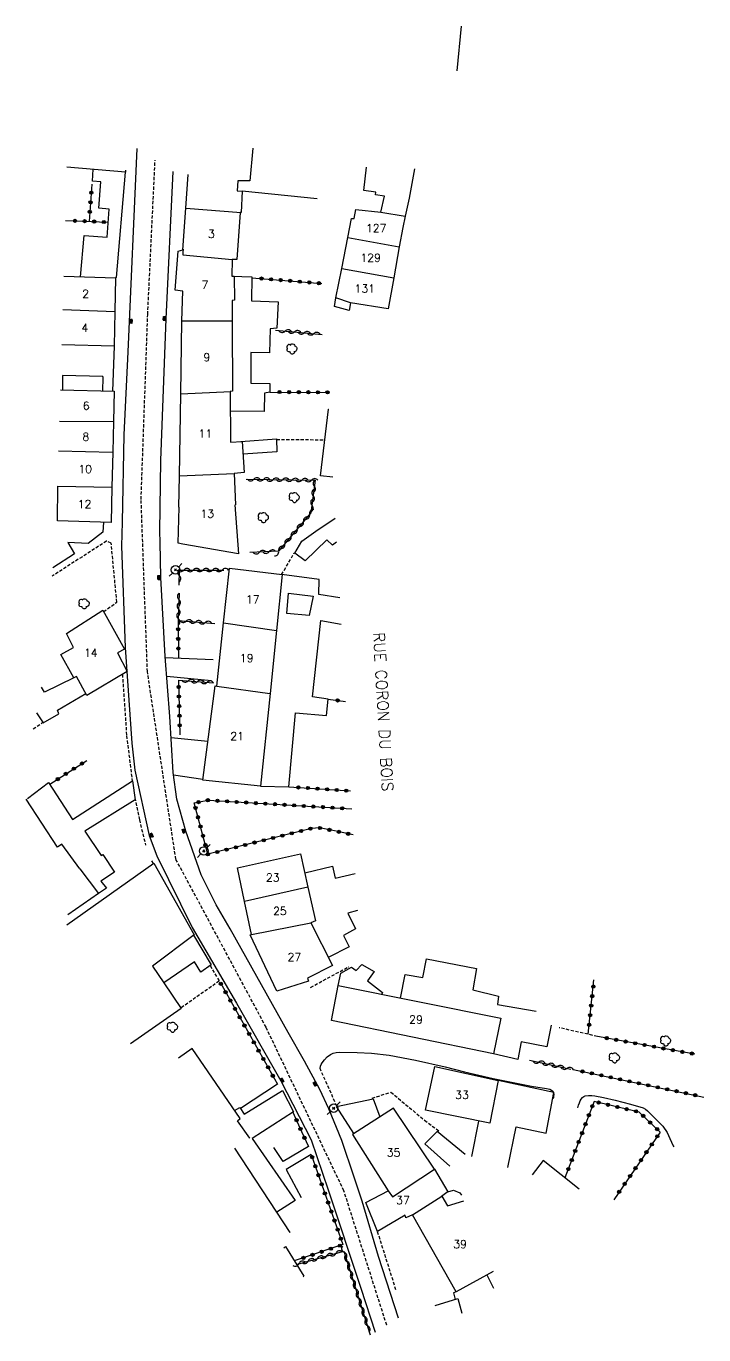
# Model space of a CAD drawing. Header units: millimetres. Extents: x 112069 to 113000, y 130019 to 131000.
# Drawn here: x 112415.7 to 112521.6, y 130204.8 to 130409.2 of the extents above; entities that cross this region are included whole.
import ezdxf
from ezdxf.enums import TextEntityAlignment as Align

# ---------------------------------------------------------------- set-up
doc = ezdxf.new("R2010")
doc.units = ezdxf.units.MM
doc.linetypes.add('DASHED', pattern=[0.75, 0.5, -0.25])
doc.layers.get('0').update_dxf_attribs({"linetype": 'CONTINUOUS'})
for name, color, linetype in [('W0001', 6, 'DASHED'), ('W0008', 7, 'CONTINUOUS'), ('W0014', 7, 'CONTINUOUS'), ('W0017', 7, 'CONTINUOUS'), ('W0101', 7, 'CONTINUOUS'), ('W0104', 1, 'CONTINUOUS'), ('W0112', 1, 'DASHED'), ('W0300', 7, 'CONTINUOUS'), ('W0310', 3, 'CONTINUOUS'), ('W0323', 7, 'CONTINUOUS'), ('W0401', 7, 'CONTINUOUS'), ('W0473', 7, 'CONTINUOUS'), ('W0989', 7, 'CONTINUOUS'), ('W0991', 7, 'CONTINUOUS'), ('W1102', 7, 'CONTINUOUS')]:
    doc.layers.add(name, color=color, linetype=linetype)
doc.styles.get("Standard").update_dxf_attribs({"font": 'romans.shx', "width": 0.85})

# ---------------------------------------------------------------- blocks, each defined once
blk = doc.blocks.new('T473')
for p, q in [((-0.166667, 0.166667), (0.166667, -0.166667)), ((-0.166667, -0.166667), (0.166667, 0.166667)), ((0.500001, 0.500001), (1.000002, 1.000002)), ((-1.000002, -1.000002), (-0.500001, -0.500001))]:
    blk.add_line(p, q)
blk.add_ellipse((0, 0), major_axis=(0.471405, 0.471405), ratio=1, start_param=5.4977871438, end_param=11.780972451)
blk = doc.blocks.new('T300')
for p, q in [((-0.8, 0.51), (-0.86, 0.34)), ((-0.86, 0.34), (-0.86, 0.17)), ((-0.86, 0.17), (-0.74, 0.06)), ((-0.69, 0.63), (-0.8, 0.51)), ((-0.8, -0.06), (-0.74, 0.06)), ((-0.74, 0.06), (-0.69, 0.11)), ((-0.57, 0.69), (-0.69, 0.63)), ((-0.46, 0.69), (-0.57, 0.69)), ((-0.29, 0.63), (-0.46, 0.69)), ((-0.29, 0.63), (-0.17, 0.74)), ((-0.23, 0.57), (-0.29, 0.63)), ((-0.17, 0.74), (-0.06, 0.8)), ((-0.06, 0.8), (0.06, 0.8)), ((0.06, 0.8), (0.23, 0.74)), ((0.23, 0.74), (0.34, 0.63)), ((0.34, 0.63), (0.4, 0.51)), ((0.46, 0.46), (0.34, 0.46)), ((0.4, 0.51), (0.4, 0.46)), ((0.57, 0.4), (0.46, 0.46)), ((0.57, 0.4), (0.69, 0.29)), ((0.69, 0.29), (0.74, 0.17)), ((0.74, 0.06), (0.69, -0.17)), ((0.74, 0.17), (0.74, 0.06)), ((-0.8, -0.17), (-0.8, -0.06)), ((-0.8, -0.23), (-0.8, -0.17)), ((-0.74, -0.34), (-0.8, -0.23)), ((-0.69, -0.4), (-0.74, -0.34)), ((-0.51, -0.46), (-0.69, -0.4)), ((-0.4, -0.46), (-0.51, -0.46)), ((-0.4, -0.46), (-0.34, -0.46)), ((-0.34, -0.46), (-0.34, -0.4)), ((-0.34, -0.51), (-0.34, -0.46)), ((-0.29, -0.63), (-0.34, -0.51)), ((-0.17, -0.74), (-0.29, -0.63)), ((-0.06, -0.8), (-0.17, -0.74)), ((0.06, -0.8), (-0.06, -0.8)), ((0.17, -0.74), (0.06, -0.8)), ((0.23, -0.69), (0.17, -0.74)), ((0.29, -0.46), (0.23, -0.46)), ((0.29, -0.63), (0.23, -0.69)), ((0.46, -0.4), (0.29, -0.46)), ((0.34, -0.51), (0.29, -0.63)), ((0.34, -0.51), (0.34, -0.46)), ((0.57, -0.34), (0.46, -0.4)), ((0.63, -0.29), (0.57, -0.34)), ((0.69, -0.17), (0.63, -0.29))]:
    blk.add_line(p, q)
blk = doc.blocks.new('T401')
for p, q in [((-0.3, 0.3), (0, 0.3)), ((-0.3, -0.25), (-0.3, 0.3)), ((-0.3, 0.15), (0, 0.15)), ((-0.3, 0), (0, 0)), ((0, 0.3), (0, -0.25)), ((-0.3, -0.15), (0, -0.15)), ((-0.3, -0.25), (-0.3, -0.3)), ((-0.3, -0.3), (0, -0.3)), ((0, -0.3), (0, -0.25))]:
    blk.add_line(p, q)
blk = doc.blocks.new('t323o')
at = {"color": 0, "linetype": 'Continuous'}
for radius in [0.25, 0.15]:
    blk.add_circle((0, 0), radius, dxfattribs=at)
blk = doc.blocks.new('t310o')
at = {"color": 0, "linetype": 'Continuous'}
for centre, start, end in [((-0.5, 0.38), 216.8699, 323.1304), ((0.5, -0.37), 36.8699, 143.1303)]:
    blk.add_arc(centre, 0.625, start, end, dxfattribs=at)

msp = doc.modelspace()

# ---------------------------------------------------------------- linework, layer by layer
at = {"layer": 'W0001'}
msp.add_lwpolyline([(112472.07, 130206.33), (112472.07, 130206.33), (112465.37, 130227.32), (112453.22, 130252.87), (112439.12, 130279.12), (112434.68, 130308.42), (112433.7, 130335.32), (112434.73, 130364.2), (112435.88, 130388.32)], dxfattribs=at)
at = {"layer": 'W0008'}
for points in [[(112430.72, 130331.78), (112430.63, 130328), (112431.22, 130312.18), (112432.23, 130297.22), (112432.72, 130293), (112434.93, 130282.8), (112436.13, 130279.62), (112441.68, 130268.47), (112448.6, 130256.62), (112455.52, 130244.52), (112460.27, 130235.27), (112462.93, 130227.47)], [(112462.93, 130227.47), (112468.03, 130212.13), (112470.25, 130205.23)]]:
    msp.add_lwpolyline(points, dxfattribs=at)
at = {"layer": 'W0014'}
for points in [[(112433.05, 130390.14), (112431.62, 130358.38)], [(112436.8, 130341.4), (112437.63, 130363.52), (112438.71, 130386.51)], [(112431.62, 130358.38), (112431.02, 130345.38), (112430.72, 130331.78)], [(112436.67, 130328.62), (112436.63, 130330.28), (112436.8, 130341.4)], [(112447.6, 130268.22), (112445.4, 130271.98), (112443.1, 130276.67), (112440.67, 130283.47), (112439.3, 130288.5), (112438.7, 130292.68), (112438.17, 130301.43), (112437.47, 130310.8), (112436.8, 130323.13), (112436.67, 130328.62)], [(112459.23, 130247.58), (112456.68, 130252.07), (112447.6, 130268.22)], [(112473.9, 130207.43), (112470.78, 130217.08), (112468.23, 130225.72), (112467, 130229.43), (112465.03, 130235.17), (112463.03, 130240.1), (112461.62, 130243.12), (112459.23, 130247.58)]]:
    msp.add_lwpolyline(points, dxfattribs=at)
at = {"layer": 'W0017'}
for points in [[(112437.48, 130310.62), (112444.93, 130310.32)], [(112437.7, 130307.7), (112444.7, 130307.02)], [(112438.37, 130298.1), (112444.13, 130297.57)], [(112443.35, 130291.57), (112438.77, 130292.25)], [(112461.65, 130246.42), (112461.73, 130246.77), (112461.83, 130247.03), (112461.98, 130247.3), (112462.33, 130247.8), (112462.77, 130248.23), (112463.27, 130248.6), (112463.7, 130248.8), (112464.17, 130248.92), (112464.63, 130248.98), (112467.43, 130248.9), (112469.68, 130248.83), (112472.47, 130248.52), (112476.57, 130247.73), (112481.17, 130246.67), (112484.2, 130245.93), (112488.7, 130244.87), (112494.67, 130243.67), (112497.02, 130243.32), (112497.28, 130243.27), (112497.53, 130243.18), (112497.78, 130243.03), (112498, 130242.88), (112498.07, 130242.82), (112498.1, 130242.73), (112498.12, 130242.63), (112498.13, 130242.57), (112498.17, 130242.48), (112498.17, 130242.3), (112498.13, 130242.1), (112498.1, 130241.92), (112498, 130241.75)], [(112455, 130243.98), (112449.23, 130240.17)], [(112501.92, 130240.27), (112502.02, 130240.68), (112502.17, 130241.08), (112502.28, 130241.37), (112502.43, 130241.62), (112502.63, 130241.88), (112502.72, 130241.97), (112502.83, 130242.03), (112502.97, 130242.12), (112503.08, 130242.17), (112503.58, 130242.22), (112504.08, 130242.22), (112504.58, 130242.17), (112505.93, 130241.9), (112507.77, 130241.5), (112510.13, 130240.87), (112512.1, 130240.3), (112512.48, 130240.08), (112512.82, 130239.83), (112514.1, 130238.52), (112515.18, 130237.42), (112515.87, 130236.43), (112516.3, 130235.47), (112516.83, 130234.32), (112516.92, 130234.18)], [(112459.83, 130234.25), (112455.88, 130231.88), (112454.43, 130234.08)], [(112460.27, 130233), (112456.38, 130230.67), (112458.72, 130226.3)]]:
    msp.add_lwpolyline(points, dxfattribs=at)
at = {"layer": 'W0101'}
for points in [[(112451.17, 130390.15), (112450.67, 130385.07), (112448.83, 130385.07), (112448.72, 130383.53), (112449.5, 130383.48), (112449.33, 130380.12), (112449.17, 130380.12)], [(112431.24, 130386.44), (112422.12, 130387.2)], [(112431.26, 130386.75), (112431.24, 130386.44)], [(112440.68, 130380.78), (112441.06, 130386.06)], [(112440.23, 130374.27), (112440.68, 130380.78)], [(112449.17, 130380.12), (112448.67, 130372.77), (112447.93, 130372.78)], [(112465.99, 130376.2), (112466.58, 130379.2), (112466.97, 130379.18), (112467.23, 130380.6)], [(112467.23, 130380.6), (112471.17, 130380.2)], [(112471.17, 130380.2), (112474.96, 130379.56)], [(112474.96, 130379.56), (112474.58, 130377.8), (112474.03, 130374.75)], [(112465.03, 130371.39), (112465.99, 130376.2)], [(112440.08, 130363.22), (112440.2, 130367.82), (112439.03, 130367.97), (112439.5, 130374.1), (112440.23, 130374.27)], [(112474.03, 130374.75), (112473.17, 130369.92)], [(112447.93, 130372.78), (112447.88, 130370.18), (112448.22, 130370.17), (112448.27, 130366.43), (112447.9, 130366.4), (112447.91, 130363.23)], [(112464.12, 130366.8), (112465.03, 130371.39)], [(112421.62, 130370.17), (112429.7, 130369.92)], [(112429.7, 130369.92), (112429.6, 130364.64)], [(112473.17, 130369.92), (112472.3, 130365.1), (112466.4, 130366.02)], [(112466.4, 130366.02), (112464.12, 130366.8)], [(112429.6, 130364.64), (112429.5, 130359.23)], [(112439.89, 130351.82), (112440.08, 130363.22)], [(112447.91, 130363.23), (112447.92, 130362.68), (112447.98, 130352.22), (112447.6, 130352.17)], [(112429.5, 130359.23), (112421.3, 130359.44)], [(112421.09, 130352.43), (112429.47, 130352.23)], [(112429.47, 130352.23), (112429.36, 130347.47)], [(112439.68, 130339.02), (112439.89, 130351.82)], [(112447.6, 130352.17), (112447.68, 130344.28), (112449.5, 130344.38), (112449.78, 130339.52), (112448.23, 130339.37)], [(112461.7, 130338.98), (112462.98, 130349.42), (112463.04, 130349.41)], [(112429.36, 130347.47), (112429.26, 130342.7)], [(112429.26, 130342.7), (112429.14, 130337.22)], [(112439.6, 130334.12), (112439.68, 130339.02)], [(112448.23, 130339.37), (112448.42, 130334.48)], [(112463.65, 130338.77), (112461.7, 130338.98)], [(112429.02, 130331.73), (112420.62, 130331.98), (112420.69, 130337.4)], [(112429.14, 130337.22), (112429.02, 130331.73)], [(112448.33, 130334.48), (112448.93, 130326.8), (112440.22, 130328.33), (112439.48, 130328.47), (112439.62, 130334.12)], [(112446.57, 130316.05), (112447.48, 130324.58), (112455.72, 130323.57), (112454.83, 130314.82)], [(112431.53, 130308.43), (112425.22, 130304.7), (112423.63, 130307.67), (112423.18, 130307.47), (112421.18, 130311.1), (112423.12, 130312.2), (112422.03, 130314.38), (112427.7, 130318.03)], [(112427.7, 130318.03), (112431.1, 130311.92), (112430.03, 130311.37), (112431.53, 130308.43)], [(112445.52, 130306.13), (112446.57, 130316.05)], [(112454.83, 130314.82), (112453.84, 130305.02)], [(112443.33, 130291.48), (112445.27, 130306.17), (112445.52, 130306.13)], [(112453.84, 130305.02), (112452.37, 130290.52), (112443.33, 130291.48)], [(112420.63, 130280.98), (112415.74, 130288.47), (112415.74, 130288.47)], [(112424.12, 130277.63), (112421.33, 130281.47), (112420.63, 130280.98)], [(112448.78, 130277.77), (112458.6, 130279.97), (112459.76, 130274.73)], [(112422.1, 130268.86), (112435.7, 130278.5)], [(112424.12, 130277.63), (112427.06, 130273.75)], [(112435.7, 130278.5), (112441.98, 130267.32)], [(112449.86, 130272.52), (112448.78, 130277.77)], [(112427.06, 130273.75), (112422.24, 130270.42)], [(112459.76, 130274.73), (112460.93, 130269.48), (112460.23, 130269.18)], [(112450.92, 130267.33), (112449.86, 130272.52)], [(112460.23, 130269.18), (112463.57, 130262.53), (112459.68, 130260.53), (112459.82, 130260.07), (112454.92, 130258.48)], [(112441.98, 130267.32), (112435.47, 130262.39)], [(112454.92, 130258.48), (112450.72, 130267.28), (112450.92, 130267.33)], [(112435.49, 130262.4), (112437.23, 130259.83)], [(112437.23, 130259.83), (112439.97, 130255.78)], [(112463.42, 130253.93), (112464.5, 130259.4), (112489.87, 130254.27), (112488.77, 130248.73)], [(112439.97, 130255.78), (112432.06, 130250.27)], [(112488.77, 130248.73), (112463.42, 130253.93)], [(112450.69, 130235.54), (112450.69, 130235.54), (112448.78, 130238.27), (112449.17, 130238.6), (112441.65, 130249.56), (112439.52, 130248.06)], [(112479.52, 130230.72), (112473.1, 130240.23), (112466.72, 130236.13)], [(112466.72, 130236.13), (112472.28, 130227.3)], [(112457, 130220.83), (112457, 130220.83), (112448.34, 130233.96)], [(112479.52, 130230.72), (112481.63, 130227.18)], [(112476.1, 130223.57), (112475.07, 130223.12), (112474.92, 130223.52), (112470.62, 130220.98), (112468.82, 130225.48), (112472.28, 130227.3)], [(112472.28, 130227.3), (112472.97, 130226.37)], [(112481.63, 130227.18), (112480.68, 130226.47)], [(112480.68, 130226.47), (112481.57, 130224.98), (112484.13, 130225.75)], [(112488.67, 130214.71), (112482.9, 130211.52), (112476.1, 130223.57)], [(112479.61, 130209.4), (112483.16, 130210.48), (112483.82, 130208.21)]]:
    msp.add_lwpolyline(points, dxfattribs=at)
msp.add_lwpolyline([(112478.1, 130239.92), (112479.58, 130246.72), (112489.47, 130244.57), (112488.18, 130237.87)], close=True, dxfattribs=at)
at = {"layer": 'W0104'}
for points in [[(112424.22, 130370.08), (112424.8, 130376.52), (112428.37, 130376.28), (112428.72, 130380.67), (112427.1, 130380.78), (112427.42, 130384.9), (112426.12, 130385), (112426.2, 130386.87)], [(112431.22, 130386.44), (112429.8, 130369.97), (112429.7, 130369.92)], [(112471.17, 130380.2), (112471.72, 130382.67), (112470.33, 130382.9), (112470.38, 130383.32), (112468.5, 130383.58), (112468.92, 130387.22)], [(112476.38, 130386.95), (112475.57, 130382.38), (112474.96, 130379.56)], [(112461.18, 130382.24), (112449.5, 130383.48)], [(112447.88, 130370.2), (112451, 130370.1), (112450.92, 130366.32), (112455.13, 130366.17), (112454.92, 130362.07), (112453.88, 130361.98), (112453.77, 130358.22), (112450.83, 130358.27), (112450.82, 130353.47), (112453.83, 130353.43), (112453.82, 130352.07), (112452.98, 130351.92), (112452.9, 130349.03), (112447.63, 130349.08)], [(112466.4, 130366.02), (112466.2, 130364.83), (112463.9, 130365.42), (112464.12, 130366.8)], [(112429.5, 130359.23), (112429.23, 130352.23)], [(112427.72, 130352.27), (112427.78, 130354.33), (112427.73, 130354.53), (112421.42, 130354.68), (112421.4, 130352.42)], [(112449.27, 130344.37), (112454.87, 130344.8), (112454.9, 130342.73), (112449.62, 130342.37)], [(112457.7, 130326.93), (112458.8, 130328.78), (112461, 130330.37), (112464.01, 130332.4)], [(112427.8, 130331.77), (112427.73, 130330.22), (112425.43, 130328.42), (112422.23, 130328.58), (112423.28, 130326.82), (112419.89, 130324.65)], [(112464.22, 130328.65), (112463.62, 130328.17), (112462.7, 130329.02), (112459.32, 130325.72), (112457.7, 130326.93)], [(112464.72, 130319.96), (112461.47, 130320.47), (112461.52, 130322.82), (112455.67, 130323.58)], [(112452.37, 130290.53), (112456.77, 130290.42), (112457.82, 130301.97), (112462.67, 130301.57), (112462.92, 130304.1), (112460.47, 130304.47), (112461.77, 130316.4), (112464.95, 130315.81)], [(112423.18, 130307.47), (112418.6, 130305.2), (112418.12, 130305.99)], [(112417.35, 130301.97), (112418.42, 130300.42), (112420.83, 130301.82), (112420.63, 130302.38), (112425.07, 130305)], [(112415.97, 130288.62), (112415.97, 130288.62), (112419.23, 130291.1), (112423, 130285.3), (112432.33, 130291.37), (112432.77, 130288.38), (112424.93, 130283.47), (112427.47, 130279.7), (112427.7, 130279.83), (112429.52, 130277.07), (112427.43, 130275.68), (112428.28, 130274.57), (112427.06, 130273.75)], [(112459.27, 130277), (112463.62, 130278.03), (112464.02, 130276.17), (112467.16, 130276.89)], [(112467.49, 130271.09), (112465.97, 130270.7), (112467.2, 130268.22), (112465.3, 130267.2), (112466.18, 130265.43), (112462.93, 130263.78)], [(112441.87, 130267.25), (112444.62, 130262.6), (112443.03, 130261.47), (112442.02, 130263.07), (112437.23, 130259.83)], [(112464.5, 130259.4), (112464.92, 130261.32), (112466.58, 130262.23), (112467.28, 130261.72), (112468.17, 130262.68), (112470.08, 130261.58), (112469.08, 130260.13), (112471.38, 130258.3), (112471.32, 130258.02)], [(112474.22, 130257.43), (112474.93, 130261.12), (112477.73, 130260.63), (112478.28, 130263.58), (112486.1, 130262.07), (112485.52, 130258.7), (112489.52, 130257.72), (112489.38, 130256.42), (112495.4, 130255.4)], [(112497.73, 130253.2), (112497.07, 130249.8), (112493.08, 130250.57), (112492.53, 130247.83), (112488.77, 130248.73)], [(112490.97, 130230.95), (112492.3, 130237.33), (112496.98, 130236.33), (112498.18, 130242.7), (112489.47, 130244.57)], [(112448.3, 130239.87), (112449.13, 130240.33), (112449.78, 130239.3), (112455.77, 130243), (112457.48, 130239.68), (112451.02, 130235.5), (112457.77, 130225.8), (112454.92, 130224)], [(112466.93, 130236.27), (112464.22, 130240.5), (112469.97, 130241.7), (112470.98, 130238.87)], [(112486.4, 130238.22), (112485.32, 130232.67)], [(112484.33, 130232.97), (112479.97, 130236.6), (112478, 130234.67), (112481.9, 130231.17)], [(112502.11, 130227.57), (112496.52, 130232.03), (112494.76, 130229.8)], [(112481.63, 130227.18), (112482.5, 130227.42), (112483.48, 130226.98), (112483.77, 130226.63)], [(112456, 130218.44), (112456.23, 130218.61), (112459.12, 130213.97), (112459.03, 130213.91)], [(112487.72, 130214.18), (112488.74, 130212.1)], [(112482.9, 130211.52), (112482.5, 130211.4), (112482.75, 130210.35)]]:
    msp.add_lwpolyline(points, dxfattribs=at)
msp.add_lwpolyline([(112459.93, 130317.2), (112456.47, 130317.48), (112456.73, 130320.68), (112460.58, 130320.22)], close=True, dxfattribs=at)
at = {"layer": 'W0112'}
for points in [[(112454.87, 130344.68), (112462.4, 130344.63)], [(112427.85, 130317.78), (112429.9, 130319.27), (112429.02, 130328.5), (112428.3, 130328.8), (112419.79, 130323.32)], [(112455.65, 130323.58), (112457.63, 130326.95)], [(112430.77, 130307.98), (112431.43, 130298.4), (112432.3, 130291.35)], [(112416.86, 130299.48), (112418.37, 130300.5)], [(112432.72, 130288.7), (112433.42, 130285.28), (112434.4, 130281.3)], [(112435.3, 130278.87), (112435.58, 130278.42)], [(112444.48, 130262.5), (112445.9, 130260.07), (112439.9, 130255.87)], [(112460.17, 130259.1), (112466.12, 130262.32)], [(112504.97, 130251.43), (112499, 130252.8)], [(112464.28, 130240.52), (112461.65, 130246.42)], [(112469.78, 130241.77), (112472.72, 130242.73), (112477.98, 130238.33), (112480.2, 130236.67)], [(112473.5, 130211.87), (112470.63, 130220.98)]]:
    msp.add_lwpolyline(points, dxfattribs=at)
at = {"layer": 'W0310'}
for points in [[(112454.68, 130361.73), (112461.98, 130361.08)], [(112450.12, 130338.47), (112460.87, 130338.3), (112460.23, 130333.23), (112455.17, 130327.23), (112450.7, 130327.02)], [(112439.62, 130321.92), (112439.7, 130324.27), (112446.6, 130324.28)], [(112439.63, 130320.67), (112439.5, 130316.4), (112445.22, 130315.93)], [(112439.53, 130307.1), (112444.98, 130306.67)], [(112494.38, 130247.73), (112500.8, 130246.32)], [(112457.97, 130215.83), (112465.37, 130217.9), (112469.5, 130204.83)]]:
    msp.add_lwpolyline(points, dxfattribs=at)
at = {"layer": 'W0323'}
for points in [[(112426.02, 130384.53), (112425.57, 130378.73)], [(112421.88, 130378.89), (112428.55, 130378.62)], [(112451, 130369.93), (112461.93, 130369.04)], [(112453.82, 130352.08), (112462.89, 130352.03)], [(112439.48, 130316.37), (112439.52, 130310.53)], [(112439.53, 130307.1), (112439.77, 130298.53)], [(112462.92, 130304.1), (112465.64, 130303.75)], [(112419.42, 130290.82), (112425.2, 130294.53)], [(112456.77, 130290.43), (112466.43, 130289.77)], [(112466.82, 130282.94), (112463.9, 130283.53), (112461.58, 130284), (112460.32, 130283.93), (112444.13, 130279.88), (112441.98, 130287.9), (112444.17, 130288.33), (112466.59, 130286.98)], [(112446.08, 130259.78), (112455, 130243.98)], [(112503.53, 130251.77), (112504.44, 130260.26)], [(112520.22, 130248.67), (112504.97, 130251.43)], [(112501.18, 130246.28), (112521.6, 130241.97)], [(112511.5, 130239.62), (112504.47, 130241.27), (112499.9, 130229.33)], [(112457.42, 130239.63), (112458.77, 130236.58), (112459.83, 130234.25)], [(112511.5, 130239.62), (112514.8, 130236.5), (112507.52, 130225.93)], [(112460.27, 130233), (112465.23, 130218.92), (112457.63, 130216.37)]]:
    msp.add_lwpolyline(points, dxfattribs=at)
at = {"layer": 'W1102', "flags": 128}
msp.add_lwpolyline([(112483.68, 130409.23), (112483.03, 130402.28)], dxfattribs=at)
at = {"layer": 'W1102'}
for points in [[(112440.68, 130380.8), (112449.33, 130380.12)], [(112465.99, 130376.2), (112474.03, 130374.75)], [(112440.25, 130374.4), (112440.23, 130373.88), (112440.2, 130373.52), (112447.93, 130372.78)], [(112465.03, 130371.39), (112473.17, 130369.92)], [(112421.47, 130364.96), (112429.6, 130364.64)], [(112440.08, 130363.22), (112447.92, 130363.23)], [(112439.9, 130351.82), (112447.72, 130352.18)], [(112420.95, 130347.52), (112429.36, 130347.47)], [(112420.81, 130342.88), (112429.23, 130342.68), (112429.23, 130342.7)], [(112439.68, 130339.02), (112448.23, 130339.37)], [(112420.69, 130337.4), (112429.14, 130337.22)], [(112446.57, 130316.05), (112454.83, 130314.82)], [(112445.52, 130306.15), (112453.83, 130305.02)], [(112459.76, 130274.73), (112449.86, 130272.52)], [(112450.92, 130267.33), (112460.23, 130269.18)], [(112472.97, 130226.37), (112479.52, 130230.72)], [(112476.1, 130223.57), (112480.68, 130226.47)]]:
    msp.add_lwpolyline(points, dxfattribs=at)

# ---------------------------------------------------------------- block references
at = {"layer": 'W0300'}
for p in [(112457.3, 130358.8), (112457.67, 130335.6), (112452.83, 130332.47), (112424.83, 130319), (112438.63, 130252.87), (112515.67, 130250.73), (112507.68, 130248.08)]:
    msp.add_blockref('T300', p, dxfattribs=at)
at = {"layer": 'W0310'}
for p, rotation in [((112456.18, 130361.6), 354.9117398024997), ((112457.67, 130361.47), 354.9117398024997), ((112459.17, 130361.33), 354.9117398024997), ((112460.66, 130361.2), 354.9117398024997), ((112451.3, 130338.45), 359.1099883192316), ((112452.8, 130338.43), 359.1099883192316), ((112454.3, 130338.4), 359.1099883192316), ((112455.8, 130338.38), 359.1099883192316), ((112457.3, 130338.36), 359.1099883192316), ((112458.8, 130338.33), 359.1099883192316), ((112460.3, 130338.31), 359.1099883192316), ((112460.75, 130337.38), 262.8680252129615), ((112460.57, 130335.89), 262.8680252129615), ((112460.38, 130334.4), 262.8680252129615), ((112459.06, 130331.84), 229.8244824968456), ((112460.02, 130332.98), 229.8244824968456), ((112457.12, 130329.55), 229.8244824968456), ((112458.09, 130330.69), 229.8244824968456), ((112455.18, 130327.25), 229.8244824968456), ((112456.15, 130328.4), 229.8244824968456), ((112452.2, 130327.09), 182.7683582382971), ((112453.7, 130327.16), 182.7683582382971), ((112440.35, 130324.27), 0.132859540357925), ((112439.67, 130323.42), 87.97720265803063), ((112441.85, 130324.27), 0.132859540357925), ((112443.35, 130324.28), 0.132859540357925), ((112444.85, 130324.28), 0.132859540357925), ((112446.35, 130324.28), 0.132859540357925), ((112439.6, 130319.66), 268.2147006545904), ((112439.55, 130318.16), 268.2147006545904), ((112439.51, 130316.66), 268.2147006545904), ((112440.73, 130316.3), 355.3300939916312), ((112442.23, 130316.18), 355.3300939916312), ((112443.72, 130316.06), 355.3300939916312), ((112441.03, 130306.98), 355.457418503716), ((112442.52, 130306.86), 355.457418503716), ((112444.02, 130306.74), 355.457418503716), ((112495.85, 130247.41), 347.55630603789), ((112497.31, 130247.09), 347.55630603789), ((112498.78, 130246.76), 347.55630603789), ((112500.24, 130246.44), 347.55630603789), ((112462.68, 130217.15), 15.60634127141149), ((112464.13, 130217.55), 15.60634127141149), ((112465.43, 130217.7), 287.5292585383004), ((112458.35, 130215.94), 15.60634127141149), ((112459.79, 130216.34), 15.60634127141149), ((112461.24, 130216.75), 15.60634127141149), ((112465.88, 130216.27), 287.5292585383004), ((112466.33, 130214.84), 287.5292585383004), ((112466.79, 130213.41), 287.5292585383004), ((112467.24, 130211.98), 287.5292585383004), ((112467.69, 130210.55), 287.5292585383004), ((112468.14, 130209.12), 287.5292585383004), ((112468.59, 130207.69), 287.5292585383004), ((112469.04, 130206.26), 287.5292585383004)]:
    msp.add_blockref('t310o', p, dxfattribs=dict(at, rotation=rotation))
at = {"layer": 'W0323'}
for p, rotation in [((112425.92, 130383.22), 265.5635255142305), ((112425.8, 130381.72), 265.5635255142305), ((112423.38, 130378.83), 357.6436469732666), ((112425.68, 130380.23), 265.5635255142305), ((112424.88, 130378.77), 357.6436469732666), ((112426.37, 130378.71), 357.6436469732666), ((112427.87, 130378.64), 357.6436469732666), ((112452.5, 130369.81), 355.3475787282048), ((112453.99, 130369.69), 355.3475787282048), ((112455.49, 130369.57), 355.3475787282048), ((112456.98, 130369.45), 355.3475787282048), ((112458.48, 130369.32), 355.3475787282048), ((112459.97, 130369.2), 355.3475787282048), ((112461.47, 130369.08), 355.3475787282048), ((112455.32, 130352.08), 359.6952380895892), ((112456.82, 130352.07), 359.6952380895892), ((112458.32, 130352.06), 359.6952380895892), ((112459.82, 130352.05), 359.6952380895892), ((112461.32, 130352.04), 359.6952380895892), ((112462.82, 130352.04), 359.6952380895892), ((112439.49, 130315.03), 270.3339106016109), ((112439.5, 130313.53), 270.3339106016109), ((112439.51, 130312.03), 270.3339106016109), ((112439.56, 130306.03), 271.5645943387627), ((112439.6, 130304.53), 271.5645943387627), ((112464.4, 130303.91), 352.5694002002611), ((112439.64, 130303.03), 271.5645943387627), ((112439.69, 130301.53), 271.5645943387627), ((112439.73, 130300.03), 271.5645943387627), ((112423.2, 130293.25), 32.72370762003859), ((112424.46, 130294.06), 32.72370762003859), ((112420.68, 130291.63), 32.72370762003859), ((112421.94, 130292.44), 32.72370762003859), ((112458.26, 130290.33), 356.0873187431035), ((112459.76, 130290.23), 356.0873187431035), ((112461.26, 130290.13), 356.0873187431035), ((112462.75, 130290.02), 356.0873187431035), ((112464.25, 130289.92), 356.0873187431035), ((112465.75, 130289.82), 356.0873187431035), ((112442.19, 130287.12), 105.0123439946844), ((112442.66, 130288.03), 11.21404426882502), ((112444.13, 130288.33), 11.21404426882502), ((112445.63, 130288.24), 356.5407339437243), ((112447.13, 130288.15), 356.5407339437243), ((112448.62, 130288.06), 356.5407339437243), ((112450.12, 130287.97), 356.5407339437243), ((112451.62, 130287.88), 356.5407339437243), ((112453.11, 130287.79), 356.5407339437243), ((112454.61, 130287.7), 356.5407339437243), ((112456.11, 130287.61), 356.5407339437243), ((112457.61, 130287.52), 356.5407339437243), ((112459.1, 130287.43), 356.5407339437243), ((112460.6, 130287.34), 356.5407339437243), ((112462.1, 130287.25), 356.5407339437243), ((112463.59, 130287.16), 356.5407339437243), ((112465.09, 130287.07), 356.5407339437243), ((112442.58, 130285.67), 105.0123439946844), ((112442.97, 130284.22), 105.0123439946844), ((112443.36, 130282.77), 105.0123439946844), ((112455.78, 130282.8), 194.0495707795407), ((112457.24, 130283.16), 194.0495707795407), ((112458.69, 130283.53), 194.0495707795407), ((112460.15, 130283.89), 194.0495707795407), ((112461.64, 130283.99), 168.6044947359146), ((112463.11, 130283.69), 168.6044947359146), ((112464.58, 130283.39), 168.4385907770445), ((112466.05, 130283.09), 168.4385907770445), ((112443.75, 130281.32), 105.0123439946844), ((112448.51, 130280.98), 194.0495707795407), ((112449.96, 130281.34), 194.0495707795407), ((112451.42, 130281.71), 194.0495707795407), ((112452.87, 130282.07), 194.0495707795407), ((112454.33, 130282.43), 194.0495707795407), ((112444.14, 130279.89), 194.0495707795407), ((112445.6, 130280.25), 194.0495707795407), ((112447.05, 130280.61), 194.0495707795407), ((112446.15, 130259.66), 299.4389526006732), ((112446.89, 130258.35), 299.4389526006732), ((112504.33, 130259.22), 83.88410230689408), ((112447.63, 130257.05), 299.4389526006732), ((112504.01, 130256.24), 83.88410230689408), ((112504.17, 130257.73), 83.88410230689408), ((112448.36, 130255.74), 299.4389526006732), ((112449.1, 130254.43), 299.4389526006732), ((112503.85, 130254.75), 83.88410230689408), ((112449.84, 130253.13), 299.4389526006732), ((112503.69, 130253.26), 83.88410230689408), ((112450.58, 130251.82), 299.4389526006732), ((112451.31, 130250.51), 299.4389526006732), ((112506.44, 130251.17), 169.7196216665519), ((112507.92, 130250.9), 169.7196216665519), ((112509.39, 130250.63), 169.7196216665519), ((112510.87, 130250.36), 169.7196216665519), ((112512.35, 130250.09), 169.7196216665519), ((112452.05, 130249.21), 299.4389526006732), ((112452.79, 130247.9), 299.4389526006732), ((112513.82, 130249.83), 169.7196216665519), ((112515.3, 130249.56), 169.7196216665519), ((112516.77, 130249.29), 169.7196216665519), ((112518.25, 130249.02), 169.7196216665519), ((112519.73, 130248.76), 169.7196216665519), ((112453.53, 130246.6), 299.4389526006732), ((112502.65, 130245.97), 348.0638296327449), ((112454.26, 130245.29), 299.4389526006732), ((112504.12, 130245.66), 348.0638296327449), ((112505.59, 130245.35), 348.0638296327449), ((112507.05, 130245.04), 348.0638296327449), ((112508.52, 130244.73), 348.0638296327449), ((112509.99, 130244.42), 348.0638296327449), ((112511.46, 130244.11), 348.0638296327449), ((112512.92, 130243.8), 348.0638296327449), ((112514.39, 130243.49), 348.0638296327449), ((112515.86, 130243.18), 348.0638296327449), ((112517.33, 130242.87), 348.0638296327449), ((112518.79, 130242.56), 348.0638296327449), ((112520.26, 130242.25), 348.0638296327449), ((112504.19, 130240.54), 249.0587453557525), ((112505.17, 130241.1), 166.7967202243885), ((112506.63, 130240.76), 166.7967202243885), ((112508.09, 130240.42), 166.7967202243885), ((112509.55, 130240.07), 166.7967202243885), ((112457.98, 130238.35), 293.8752808539987), ((112503.12, 130237.74), 249.0587453557525), ((112503.65, 130239.14), 249.0587453557525), ((112511.01, 130239.73), 166.7967202243885), ((112512.13, 130239.02), 316.6335182487434), ((112513.22, 130237.99), 316.6335182487434), ((112458.59, 130236.98), 293.8752808539987), ((112502.58, 130236.34), 249.0587453557525), ((112514.31, 130236.96), 316.6335182487434), ((112514.33, 130235.82), 235.4498308865477), ((112459.21, 130235.61), 294.5567234066359), ((112502.04, 130234.94), 249.0587453557525), ((112513.48, 130234.58), 235.4498308865477), ((112460.42, 130232.58), 289.423859620471), ((112500.97, 130232.13), 249.0587453557525), ((112501.51, 130233.54), 249.0587453557525), ((112511.78, 130232.11), 235.4498308865477), ((112512.63, 130233.35), 235.4498308865477), ((112460.92, 130231.16), 289.423859620471), ((112461.41, 130229.75), 289.423859620471), ((112500.44, 130230.73), 249.0587453557525), ((112510.08, 130229.64), 235.4498308865477), ((112510.93, 130230.87), 235.4498308865477), ((112461.91, 130228.33), 289.423859620471), ((112509.23, 130228.4), 235.4498308865477), ((112462.41, 130226.92), 289.423859620471), ((112462.91, 130225.5), 289.423859620471), ((112508.37, 130227.17), 235.4498308865477), ((112463.41, 130224.09), 289.423859620471), ((112463.91, 130222.67), 289.423859620471), ((112464.41, 130221.26), 289.423859620471), ((112464.91, 130219.84), 289.423859620471), ((112460.48, 130217.32), 198.5479581034622), ((112461.9, 130217.8), 198.5479581034622), ((112463.32, 130218.28), 198.5479581034622), ((112464.74, 130218.75), 198.5479581034622), ((112459.06, 130216.84), 198.5479581034622)]:
    msp.add_blockref('t323o', p, dxfattribs=dict(at, rotation=rotation))
at = {"layer": 'W0401'}
for p, rotation in [((112431.98, 130363.12), 177.3986354833743), ((112437.48, 130363.58), 357.1017503118001), ((112436.62, 130323.12), 3.09570492150391), ((112435.2, 130282.8), 200.6566043998049), ((112440.47, 130283.57), 15.19538503618149), ((112455.6, 130244.52), 207.1811016233246), ((112460.98, 130244.08), 28.09378747240038)]:
    msp.add_blockref('T401', p, dxfattribs=dict(at, rotation=rotation))
at = {"layer": 'W0473'}
for p in [(112439.08, 130324.3), (112443.48, 130280.4), (112463.78, 130240.22)]:
    msp.add_blockref('T473', p, dxfattribs=at)

# ---------------------------------------------------------------- texts
at = {"layer": 'W0989'}
msp.add_text('RUE CORON DU BOIS', height=1.75, rotation=273.1953, dxfattribs=at).set_placement((112469.97, 130314.52))
at = {"layer": 'W0991'}
for s, p in [('3', (112444.67, 130376.78)), ('127', (112470.42, 130377.67)), ('129', (112469.55, 130373.06)), ('7', (112443.67, 130368.81)), ('131', (112468.63, 130368.25)), ('2', (112425.03, 130367.42)), ('4', (112424.91, 130362.12)), ('9', (112443.97, 130357.52)), ('6', (112425.13, 130349.95)), ('8', (112425.05, 130345.1)), ('11', (112443.73, 130345.6)), ('10', (112424.96, 130340.05)), ('12', (112424.86, 130334.57)), ('13', (112444.02, 130333.08)), ('17', (112451.14, 130319.7)), ('14', (112425.84, 130311.37)), ('19', (112450.19, 130310.53)), ('21', (112448.7, 130298.34)), ('23', (112454.26, 130276.24)), ('25', (112455.37, 130271.03)), ('27', (112457.64, 130263.83)), ('29', (112476.64, 130254.07)), ('33', (112483.82, 130242.29)), ('35', (112473.14, 130233.3)), ('37', (112474.61, 130225.85)), ('39', (112483.53, 130218.99))]:
    msp.add_text(s, height=1.25, dxfattribs=at).set_placement(p, align=Align.MIDDLE_CENTER)

doc.saveas('drawing.dxf')
